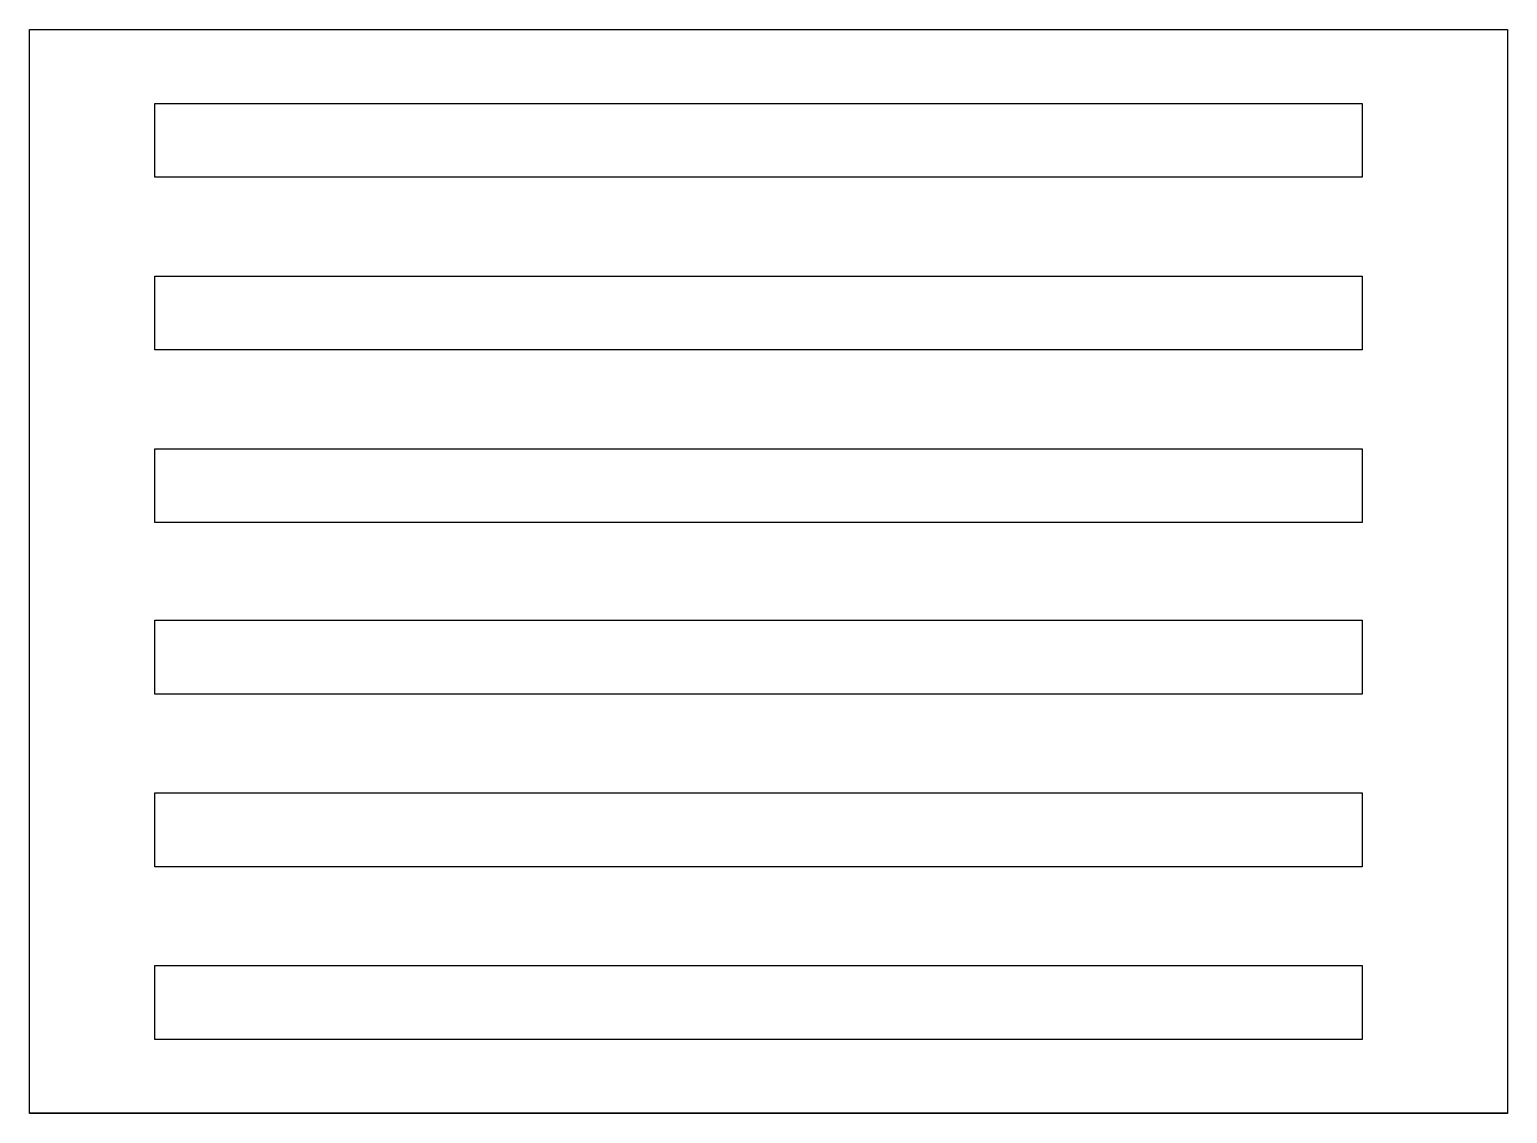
# Model space of a CAD drawing. Extents: x 0 to 300, y 0 to 220.
import ezdxf

# ---------------------------------------------------------------- set-up
doc = ezdxf.new("R2010")
doc.units = 0

msp = doc.modelspace()

# ---------------------------------------------------------------- linework, layer by layer
at = {"layer": 'Layer 1'}
for p, q in [((0, 220), (300, 220)), ((0, 0), (0, 220)), ((0.002083, 220), (300.002083, 220)), ((0.002083, 0.034), (0.002083, 220)), ((0.002083, 220), (300.002083, 220)), ((0.002083, 0.034), (0.002083, 220)), ((300, 220), (300, 0)), ((300.002083, 220), (300.002083, 0.034)), ((300.002083, 220), (300.002083, 0.034)), ((25.4, 205.014), (270.508, 205.014)), ((25.4, 190.0307), (25.4, 205.014)), ((25.4, 205.014), (270.508, 205.014)), ((25.4, 190.0307), (25.4, 205.014)), ((270.508, 205.014), (270.508, 190.0307)), ((270.508, 205.014), (270.508, 190.0307)), ((270.508, 190.0307), (25.4, 190.0307)), ((270.508, 190.0307), (25.4, 190.0307)), ((25.4, 169.962), (270.508, 169.962)), ((25.4, 154.9787), (25.4, 169.962)), ((25.4, 169.962), (270.508, 169.962)), ((25.4, 154.9787), (25.4, 169.962)), ((270.508, 169.962), (270.508, 154.9787)), ((270.508, 169.962), (270.508, 154.9787)), ((270.508, 154.9787), (25.4, 154.9787)), ((270.508, 154.9787), (25.4, 154.9787)), ((25.4, 134.91), (270.508, 134.91)), ((25.4, 119.9267), (25.4, 134.91)), ((25.4, 134.91), (270.508, 134.91)), ((25.4, 119.9267), (25.4, 134.91)), ((270.508, 134.91), (270.508, 119.9267)), ((270.508, 134.91), (270.508, 119.9267)), ((270.508, 119.9267), (25.4, 119.9267)), ((270.508, 119.9267), (25.4, 119.9267)), ((25.4, 100.112), (270.508, 100.112)), ((25.4, 85.1287), (25.4, 100.112)), ((25.4, 100.112), (270.508, 100.112)), ((25.4, 85.1287), (25.4, 100.112)), ((270.508, 100.112), (270.508, 85.1287)), ((270.508, 100.112), (270.508, 85.1287)), ((270.508, 85.1287), (25.4, 85.1287)), ((270.508, 85.1287), (25.4, 85.1287)), ((25.4, 65.0602), (270.508, 65.0602)), ((25.4, 50.0769), (25.4, 65.0602)), ((25.4, 65.0602), (270.508, 65.0602)), ((25.4, 50.0769), (25.4, 65.0602)), ((270.508, 65.0602), (270.508, 50.0769)), ((270.508, 65.0602), (270.508, 50.0769)), ((270.508, 50.0769), (25.4, 50.0769)), ((270.508, 50.0769), (25.4, 50.0769)), ((25.4, 30.0082), (270.508, 30.0082)), ((25.4, 15.0249), (25.4, 30.0082)), ((25.4, 30.0082), (270.508, 30.0082)), ((25.4, 15.0249), (25.4, 30.0082)), ((270.508, 30.0082), (270.508, 15.0249)), ((270.508, 30.0082), (270.508, 15.0249)), ((270.508, 15.0249), (25.4, 15.0249)), ((270.508, 15.0249), (25.4, 15.0249)), ((300, 0), (0, 0)), ((300.002083, 0.034), (0.002083, 0.034)), ((300.002083, 0.034), (0.002083, 0.034))]:
    msp.add_line(p, q, dxfattribs=at)

doc.saveas('drawing.dxf')
